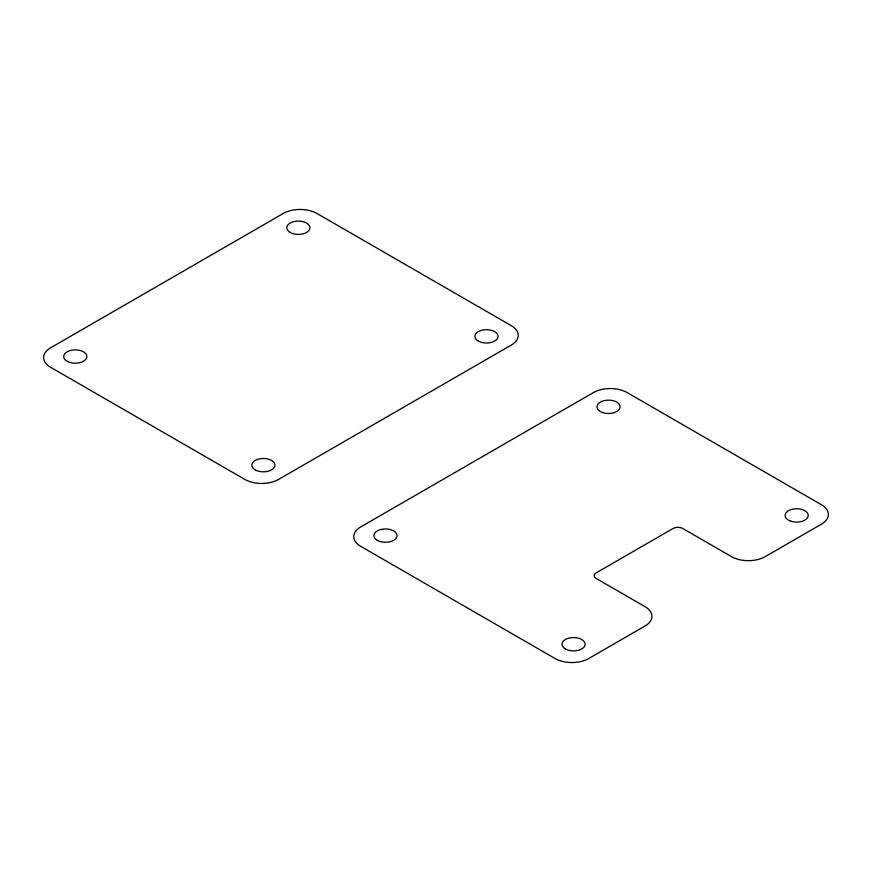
<?xml version="1.0" encoding="UTF-8"?>
<svg xmlns="http://www.w3.org/2000/svg" width="872" height="872" viewBox="0 0 872 872"><rect width="100%" height="100%" fill="white"/><g stroke="black" fill="none" stroke-linecap="round" stroke-linejoin="round"><path stroke-width="1.31" d="M283.28 213.477L50.576 347.83A23.806 13.745 0 0 0 50.576 367.265L244.879 479.447A23.806 13.745 0 0 0 278.55 479.447L511.254 345.094A23.806 13.745 0 0 0 511.254 325.659L316.939 213.477A23.806 13.745 0 0 0 283.28 213.477M593.451 392.553L360.746 526.906A23.806 13.745 0 0 0 360.746 546.341L555.061 658.524A23.806 13.745 0 0 0 588.72 658.524L644.964 626.052A23.806 13.745 0 0 0 644.964 606.618L596.154 578.441A6.802 3.924 0 0 1 596.154 572.882L673.097 528.465A6.802 3.924 0 0 1 682.711 528.465L731.521 556.641A23.806 13.745 0 0 0 765.191 556.641L821.424 524.17A23.806 13.745 0 0 0 821.424 504.735L627.121 392.553A23.806 13.745 0 0 0 593.451 392.553M290.202 232.464A11.565 6.671 0 0 0 309.549 229.478A11.565 6.671 0 0 0 295.39 221.303A11.565 6.671 0 0 0 290.202 232.464M478.314 341.072A11.565 6.671 0 0 0 497.65 338.074A11.565 6.671 0 0 0 483.491 329.899A11.565 6.671 0 0 0 478.314 341.072M255.224 469.866A11.565 6.671 0 0 0 274.56 466.88A11.565 6.671 0 0 0 260.401 458.705A11.565 6.671 0 0 0 255.224 469.866M69.509 362.327A11.565 6.671 0 0 0 86.851 356.539A11.565 6.671 0 0 0 69.509 350.762A11.565 6.671 0 0 0 69.509 362.327M602.77 412.609A11.565 6.671 0 0 0 620.112 406.821A11.565 6.671 0 0 0 602.77 401.044A11.565 6.671 0 0 0 602.77 412.609M790.882 521.205A11.565 6.671 0 0 0 808.224 515.428A11.565 6.671 0 0 0 790.882 509.651A11.565 6.671 0 0 0 790.882 521.205M565.405 648.942A11.565 6.671 0 0 0 584.741 645.956A11.565 6.671 0 0 0 570.582 637.781A11.565 6.671 0 0 0 565.405 648.942M377.293 540.346A11.565 6.671 0 0 0 396.64 537.348A11.565 6.671 0 0 0 382.47 529.173A11.565 6.671 0 0 0 377.293 540.346"/></g></svg>
